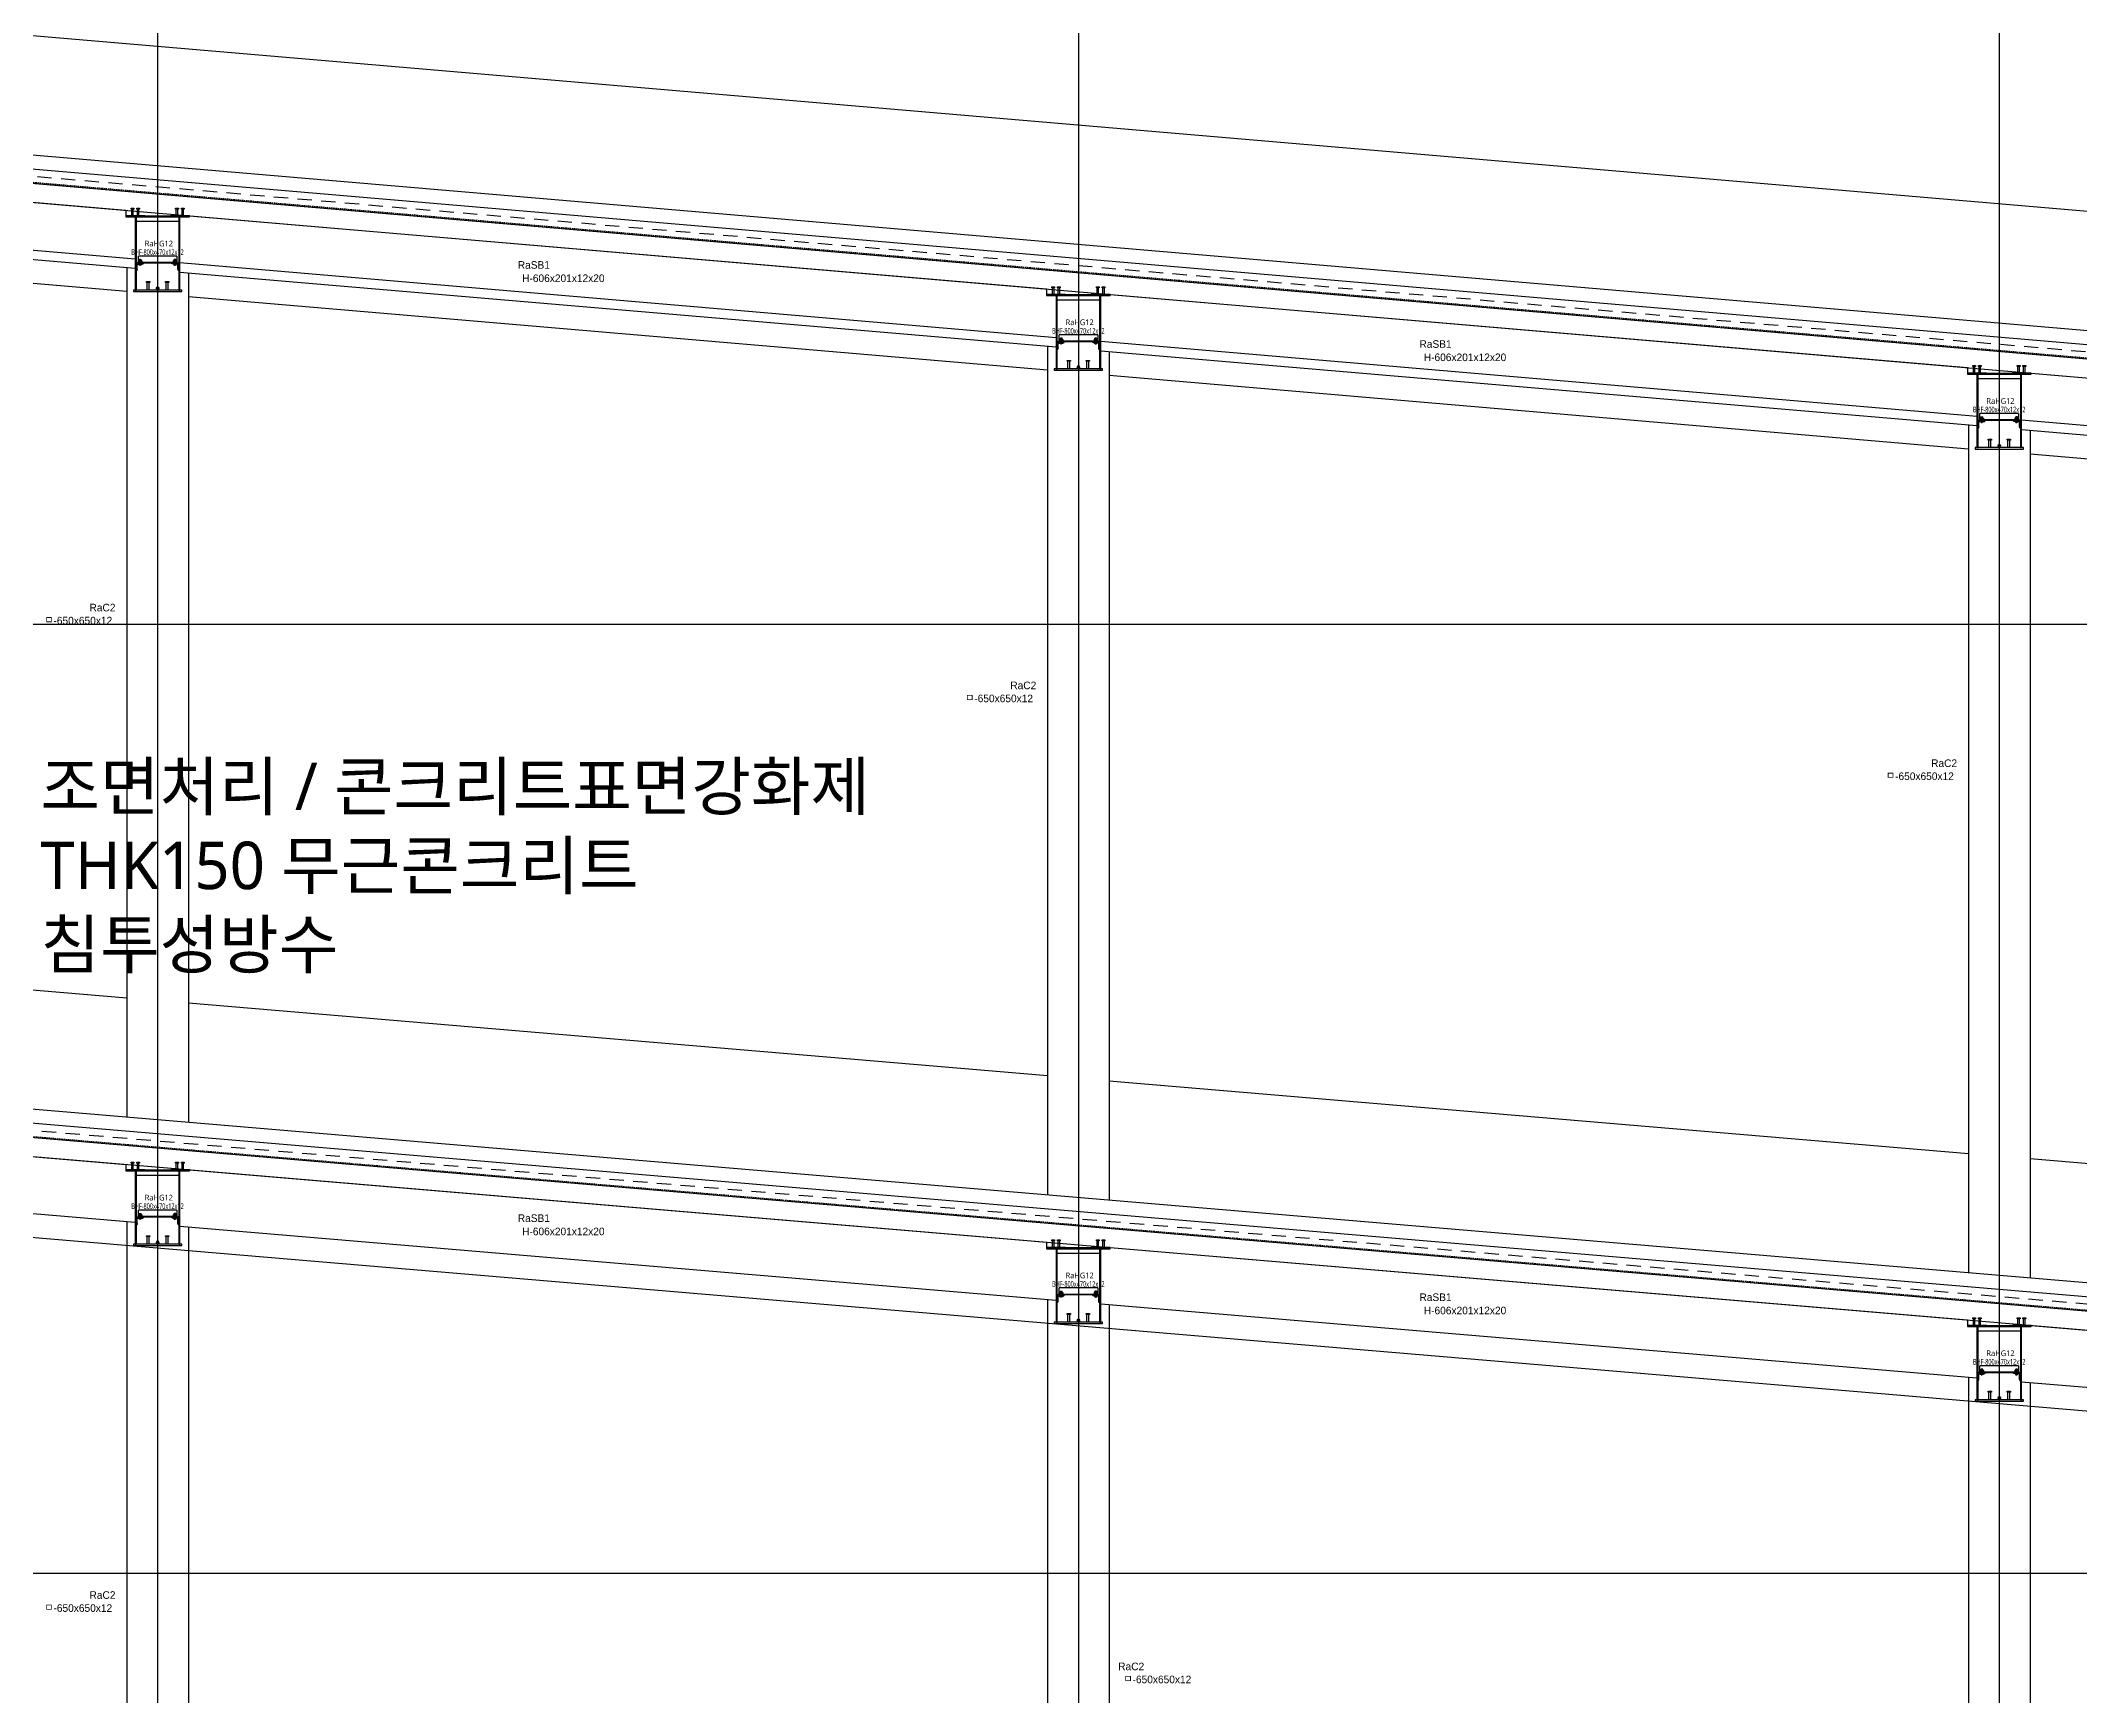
# Model space of a CAD drawing. Header units: millimetres. Extents: x 367092 to 767578, y 396038 to 811791.
# Drawn here: x 470188 to 491659, y 471266 to 488701 of the extents above; entities that cross this region are included whole.
import ezdxf
from ezdxf.enums import TextEntityAlignment as Align

# ---------------------------------------------------------------- set-up
doc = ezdxf.new("R2010")
doc.units = ezdxf.units.MM
doc.header["$LTSCALE"] = 100
doc.header["$MEASUREMENT"] = 0
doc.header["$PDSIZE"] = -10
for name, pattern in [('CENTER', [2, 1.25, -0.25, 0.25, -0.25]), ('DASHED', [0.75, 0.5, -0.25]), ('HID', [2.5, 1.5, -1]), ('HIDDEN', [9.525, 6.35, -3.175])]:
    doc.linetypes.add(name, pattern=pattern)
doc.layers.get('0').update_dxf_attribs({"linetype": 'CONTINUOUS'})
doc.layers.get('Defpoints').update_dxf_attribs({"color": 171, "linetype": 'CONTINUOUS'})
for name, color, linetype in [('BOLT', 8, 'CONTINUOUS'), ('cen', 14, 'CONTINUOUS'), ('CEN(ST)', 1, 'CENTER'), ('CON', 2, 'CONTINUOUS'), ('ELE-6', 8, 'CONTINUOUS'), ('ELE6', 8, 'CONTINUOUS'), ('ELE9', 9, 'CONTINUOUS'), ('FIN', 8, 'CONTINUOUS'), ('HF', 3, 'CONTINUOUS'), ('plate', 8, 'CONTINUOUS'), ('R', 3, 'CONTINUOUS'), ('SASAC 도면번호', 6, 'CONTINUOUS'), ('STUD', 6, 'CONTINUOUS'), ('TEXT(MIN)', 7, 'CONTINUOUS'), ('W', 7, 'CONTINUOUS'), ('wire-meshes', 1, 'CONTINUOUS')]:
    doc.layers.add(name, color=color, linetype=linetype)
doc.styles.add('CGS', font='cgse', dxfattribs={"bigfont": 'cgs'})
doc.styles.add('나눔바른고딕', font='NanumBarunGothic.ttf')

# ---------------------------------------------------------------- blocks, each defined once
blk = doc.blocks.new('SB16')
at = {"layer": 'STUD'}
for p, q in [((-8, 0), (-8, 70)), ((8, 0), (8, 70))]:
    blk.add_line(p, q, dxfattribs=at)
blk.add_lwpolyline([(-15, 70), (-15, 80), (14, 80), (14, 70)], close=True, dxfattribs=at)
blk = doc.blocks.new('*U380')
for p, q in [((-135, 0), (-335, 0)), ((-335, 0), (-335, -12)), ((-135, -12), (-135, 0)), ((335, 0), (135, 0)), ((135, 0), (135, -12)), ((335, -12), (335, 0)), ((-335, -12), (-135, -12)), ((135, -12), (335, -12))]:
    blk.add_line(p, q)
at = {"linetype": 'ByBlock'}
for points in [[(-235, -785), (-223, -785), (-223, -12), (-235, -12)], [(223, -785), (235, -785), (235, -12), (223, -12)]]:
    blk.add_lwpolyline(points, close=True, dxfattribs=at)
blk.add_lwpolyline([(-255, -800), (255, -800), (255, -785), (-255, -785)], close=True)
at = {"layer": 'Defpoints'}
blk.add_point((0, 0), dxfattribs=at)
blk = doc.blocks.new('*U383')
at = {"layer": 'BOLT'}
for p, q in [((-20, 0), (20, 0)), ((-20, 0), (-20, -4)), ((-17, 15), (17, 15)), ((20, 0), (20, -4)), ((-20, -4), (20, -4)), ((-18, -19), (-18, -6)), ((-14, -4), (14, -4)), ((-14, -20), (14, -20)), ((-10, -20), (-10, -31)), ((-10, -31), (-8, -33)), ((-10, -31), (10, -31)), ((-9, -19), (-9, -6)), ((-8, -33), (8, -33)), ((10, -31), (8, -33)), ((9, -19), (9, -6)), ((10, -20), (10, -31)), ((18, -19), (18, -6))]:
    blk.add_line(p, q, dxfattribs=at)
at = {"layer": 'BOLT', "linetype": 'HIDDEN'}
for p, q in [((-10, 15), (-10, 0)), ((10, 15), (10, 0))]:
    blk.add_line(p, q, dxfattribs=at)
at = {"layer": 'BOLT'}
for centre, radius, start, end in [((0, 10), 17.6, 15.5187, 164.4813), ((-14, -11), 6.71, 47.8966, 132.1034), ((-14, -14), 6.71, 227.8966, 312.1034), ((0, -29), 24.2, 68.2132, 111.7868), ((0, 4), 24.2, 248.2132, 291.7868), ((14, -11), 6.71, 47.8966, 132.1034), ((14, -14), 6.71, 227.8966, 312.1034)]:
    blk.add_arc(centre, radius, start, end, dxfattribs=at)
at = {"layer": 'cen'}
blk.add_line((0, 33), (0, -38), dxfattribs=at)
blk = doc.blocks.new('W')
at = {"layer": 'W'}
h = blk.add_hatch(color=256, dxfattribs=at)
h.dxf.hatch_style = 1
edge = h.paths.add_edge_path()
edge.add_line((0, 0), (0, 7.5))
edge.add_arc((0, 0), 7.5, 90, 180)
edge.add_line((-7.5, 0), (0, 0))
blk.add_lwpolyline([(0, 0), (0, 7.5, 0.4142136), (-7.5, 0)], format="xyb", close=True, dxfattribs=at)
blk = doc.blocks.new('*U382')
at = {"layer": 'STUD', "color": 0, "linetype": 'ByBlock'}
for p, q in [((0, 11), (-80, 11)), ((0, -11), (-80, -11))]:
    blk.add_line(p, q, dxfattribs=at)
blk.add_lwpolyline([(-80, -17), (-90, -17), (-90, 17), (-80, 17)], close=True, dxfattribs=at)
blk = doc.blocks.new('R')
at = {"layer": 'R', "const_width": 15}
blk.add_lwpolyline([(-7.5, -15, 1), (7.5, -15, 1)], format="xyb", close=True, dxfattribs=at)
at = {"layer": 'R'}
blk.add_circle((0, -15), 15, dxfattribs=at)
blk = doc.blocks.new('*U381')
at = {"layer": 'plate'}
h = blk.add_hatch(color=256, dxfattribs=at)
h.dxf.hatch_style = 1
edge = h.paths.add_edge_path()
edge.add_line((-223, -575), (-223, -583))
edge.add_arc((-232, -567), 18.2, 300.2401, 362.539)
edge.add_arc((-225, -564), 10.7, 278.6843, 351.3157, ccw=False)
h = blk.add_hatch(color=256, dxfattribs=at)
h.dxf.hatch_style = 1
edge = h.paths.add_edge_path()
edge.add_line((223, -575), (223, -583))
edge.add_arc((232, -567), 18.2, 177.461, 239.7599, ccw=False)
edge.add_arc((225, -564), 10.7, 188.6843, 261.3157)
at = {"layer": 'Defpoints'}
for p in [(0, 0), (-235, -20), (235, -20), (0, -785), (0, -800)]:
    blk.add_point(p, dxfattribs=at)
at = {"layer": 'plate'}
for p, q in [((223, -12), (-223, -12)), ((223, -12), (-223, -12)), ((223, -12), (-223, -12)), ((223, -16), (-223, -16)), ((223, -16), (-223, -16)), ((223, -16), (-223, -16)), ((223, -62), (-223, -62)), ((223, -62), (-223, -62)), ((223, -62), (-223, -62)), ((203, -425), (-203, -425)), ((-203, -500), (-203, -425)), ((203, -425), (203, -500)), ((203, -494), (-203, -494)), ((203, -500), (-203, -500))]:
    blk.add_line(p, q, dxfattribs=at)
for points in [[(-205, -509), (-157, -509, 0.414214), (-148, -500), (-223, -500), (-223, -575, 0.414214), (-214, -566), (-214, -518, -0.414214)], [(-223, -575), (-223, -583, 0.278729), (-214, -566, -0.327968)], [(205, -509), (157, -509, -0.414214), (148, -500), (223, -500), (223, -575, -0.414214), (214, -566), (214, -518, 0.414214)], [(223, -575), (223, -583, -0.278729), (214, -566, 0.327968)]]:
    blk.add_lwpolyline(points, format="xyb", close=True, dxfattribs=at)
at = {"layer": 'BOLT', "xscale": -1, "rotation": 180}
blk.add_blockref('*U383', (-183, -494), dxfattribs=at)
at = {"layer": 'BOLT', "rotation": 180}
blk.add_blockref('*U383', (183, -494), dxfattribs=at)
at = {"layer": 'plate', "xscale": -1}
blk.add_blockref('W', (-223, -500), dxfattribs=at)
at = {"layer": 'plate'}
blk.add_blockref('W', (223, -500), dxfattribs=at)
at = {"layer": 'plate', "rotation": 270}
for p in [(-100, -785), (100, -785)]:
    blk.add_blockref('*U382', p, dxfattribs=at)
at = {"layer": 'plate', "xscale": -1.066666666666665, "yscale": 1.066666666666665, "zscale": 1.066666666666665, "rotation": 180}
blk.add_blockref('R', (0, -785), dxfattribs=at)
blk = doc.blocks.new('RaHG12-SEC')
blk.add_blockref('*U381', (0, 0))
at = {"layer": 'HF'}
blk.add_blockref('*U380', (0, 0), dxfattribs=at)
at = {"layer": 'STUD'}
for p in [(-265, 0), (-205, 0), (205, 0), (265, 0)]:
    blk.add_blockref('SB16', p, dxfattribs=at)
at = {"layer": 'Defpoints', "style": '나눔바른고딕', "width": 0.6}
blk.add_text('BHF-800x470x12x12', height=60, dxfattribs=at).set_placement((-1, -432), align=Align.BOTTOM_CENTER)
at = {"layer": 'Defpoints', "style": '나눔바른고딕'}
blk.add_text('RaHG12', height=60, dxfattribs=at).set_placement((13, -294), align=Align.MIDDLE_CENTER)

msp = doc.modelspace()

# ---------------------------------------------------------------- linework, layer by layer
at = {"layer": 'CEN(ST)', "ltscale": 10000}
for p, q in [((471419.2, 499911.1), (471419.2, 418443.5)), ((490816.5, 499911.1), (490816.5, 418443.5)), ((385174.2, 482551), (536557.9, 482551)), ((385174.2, 472551), (536557.9, 472551))]:
    msp.add_line(p, q, dxfattribs=at)
at = {"layer": 'CEN(ST)', "ltscale": 1000}
msp.add_line((481117.8, 499911.1), (481117.8, 418443.5), dxfattribs=at)
at = {"layer": 'CON', "ltscale": 1000}
for points in [[(392592.6, 493501), (396419.6, 493501), (526207.6, 482401), (533944.1, 482401)], [(452230.8, 488527), (461385.5, 487744.1), (461385.5, 487686.8), (462055.5, 487686.8), (471084.2, 486914.6), (471084.2, 486857.3), (471754.2, 486857.3), (480782.8, 486085.1), (480782.8, 486027.8), (481452.8, 486027.8), (490481.5, 485255.7), (490481.5, 485198.4), (491151.5, 485198.4), (500180.2, 484426.2)], [(392592.6, 482401), (407919.5, 482401), (526207.5, 472401), (533944.1, 472401)], [(452230.8, 478454.2), (461385.5, 477680.3), (461385.5, 477623.6), (462055.5, 477623.6), (471084.2, 476860.3), (471084.2, 476803.7), (471754.2, 476803.7), (480782.8, 476040.4), (480782.8, 475983.8), (481452.8, 475983.8), (490481.5, 475220.5), (490481.5, 475163.9), (491151.5, 475163.9), (500180.2, 474400.6)]]:
    msp.add_lwpolyline(points, dxfattribs=at)
at = {"layer": 'Defpoints', "ltscale": 1000}
for points in [[(392592.6, 493301), (396411, 493301), (526199, 482201), (533944.1, 482201)], [(392592.6, 482201), (407911, 482201), (526199, 472201), (533944.1, 472201)]]:
    msp.add_lwpolyline(points, dxfattribs=at)
at = {"layer": 'ELE-6', "ltscale": 10000}
for p, q in [((461955.5, 477029.9), (471184.2, 476249.8)), ((471654.2, 476210), (480882.8, 475429.8)), ((481352.8, 475390.1), (490581.5, 474609.9)), ((491051.5, 474570.2), (500280.2, 473790))]:
    msp.add_line(p, q, dxfattribs=at)
for points in [[(461955.5, 487193.5), (471184.2, 486404.2)], [(461955.5, 487093.1), (471184.2, 486303.9)], [(471094.2, 486311.6), (471094.2, 477361.3)], [(471654.2, 486364), (480882.8, 485574.8)], [(471654.2, 486263.7), (480882.8, 485474.4)], [(471744.2, 486256), (471744.2, 477306.3)], [(480792.8, 485482.1), (480792.8, 476541.4)], [(481352.8, 485534.6), (490581.5, 484745.3)], [(481352.8, 485434.2), (490581.5, 484644.9)], [(481442.8, 485426.5), (481442.8, 476486.4)], [(490491.5, 484652.6), (490491.5, 475721.4)], [(491051.5, 484705.1), (500258.9, 483917.6)], [(491052.1, 484604.7), (500258.9, 483817.3)], [(491141.5, 484597), (491141.5, 475666.5)], [(471094.2, 476257.4), (471094.2, 467361.3)], [(471744.2, 476202.4), (471744.2, 467306.3)], [(480792.8, 475437.4), (480792.8, 466541.4)], [(481442.8, 475382.5), (481442.8, 466486.4)], [(490491.5, 474617.5), (490491.5, 465721.4)], [(491141.5, 474562.6), (491141.5, 465666.5)]]:
    msp.add_lwpolyline(points, dxfattribs=at)
at = {"layer": 'ELE6', "ltscale": 0.5}
msp.add_line((396479.8, 495051), (526268.4, 483951), dxfattribs=at)
at = {"layer": 'ELE9', "linetype": 'DASHED', "ltscale": 0.3}
for points in [[(392592.6, 493511), (396420, 493511), (526208, 482411), (533944.1, 482411)], [(392592.6, 482411), (407919.9, 482411), (526207.9, 472411), (533944.1, 472411)]]:
    msp.add_lwpolyline(points, dxfattribs=at)
at = {"layer": 'FIN', "ltscale": 0.5}
for points in [[(392592.6, 493801), (396432.2, 493801), (526220.2, 482701), (533944.1, 482701)], [(396425.8, 493651), (526213.8, 482551)], [(462045.5, 486834.5), (471094.2, 486060.6)], [(471744.2, 486005.1), (480792.8, 485231.2)], [(481442.8, 485175.6), (490491.5, 484401.7)], [(491141.5, 484346.1), (500190.2, 483572.2)], [(392592.6, 482701), (407932.1, 482701), (526220.1, 472701), (533944.1, 472701)], [(392592.6, 482551), (407925.8, 482551), (526213.8, 472551)], [(396875.8, 481351), (407875.2, 481351), (525888.8, 471374.2)], [(462045.5, 479380.7), (471094.2, 478615.7)], [(471744.2, 478560.8), (480792.8, 477795.8)], [(481442.8, 477740.9), (490491.5, 476975.9)], [(491141.5, 476921), (500190.2, 476156)]]:
    msp.add_lwpolyline(points, dxfattribs=at)
at = {"layer": 'wire-meshes', "linetype": 'HID'}
for points in [[(392592.6, 493576), (396422.7, 493576), (526213.8, 482475.7)], [(392592.6, 482476), (407922.6, 482476), (526213.8, 472475.7)]]:
    msp.add_lwpolyline(points, dxfattribs=at)

# ---------------------------------------------------------------- block references
at = {"layer": 'SASAC 도면번호'}
for p in [(471419.2, 486857.3), (481117.8, 486027.8), (490816.5, 485198.4), (471419.2, 476803.7), (481117.8, 475983.8), (490816.5, 475163.9)]:
    msp.add_blockref('RaHG12-SEC', p, dxfattribs=at)

# ---------------------------------------------------------------- texts
at = {"layer": 'Defpoints', "style": 'CGS'}
for s, p in [('RaSB1', (475381.8, 486274)), ('H-606x201x12x20', (475692.5, 486133.9)), ('RaSB1', (484878.9, 485440.9)), ('H-606x201x12x20', (485189.6, 485300.8)), ('RaC2', (470838.5, 482663.6)), ('ㅁ-650x650x12', (470583.7, 482526.3)), ('ㅁ-650x650x12', (480282.3, 481706.3)), ('RaC2', (480537.1, 481843.6)), ('ㅁ-650x650x12', (489981, 480886.4)), ('RaC2', (490235.8, 481023.7)), ('RaSB1', (475381.8, 476229.5)), ('H-606x201x12x20', (475692.5, 476089.5)), ('RaSB1', (484878.9, 475396.5)), ('H-606x201x12x20', (485189.6, 475256.4)), ('RaC2', (470838.5, 472258.1)), ('ㅁ-650x650x12', (470583.7, 472120.8)), ('RaC2', (481673.7, 471505.8)), ('ㅁ-650x650x12', (481949.4, 471368.5))]:
    msp.add_text(s, height=80, dxfattribs=at).set_placement(p, align=Align.BOTTOM_CENTER)
at = {"layer": 'TEXT(MIN)', "style": '나눔바른고딕'}
for s, p in [('조면처리 / 콘크리트표면강화제', (470185.2, 480843.9)), ('THK150 무근콘크리트', (470185.2, 480010.6)), ('침투성방수', (470185.2, 479177.3))]:
    msp.add_text(s, height=500, dxfattribs=at).set_placement(p, align=Align.MIDDLE_LEFT)

doc.saveas('drawing.dxf')
